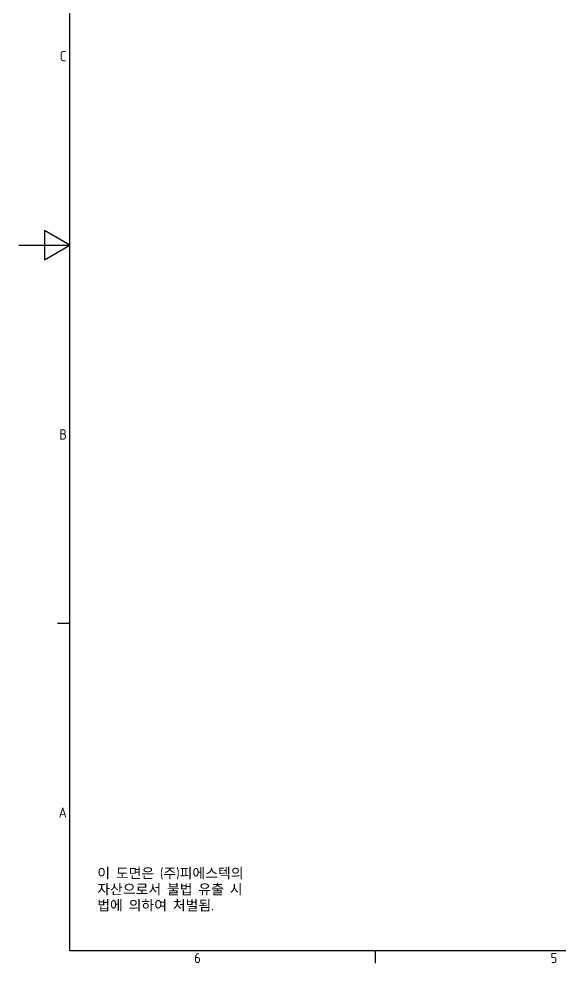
# Model space of a CAD drawing. Header units: millimetres. Extents: x 0 to 2100, y 0 to 1485.
# Drawn here: x 0 to 531, y 38 to 965 of the extents above; entities that cross this region are included whole.
import ezdxf

# ---------------------------------------------------------------- set-up
doc = ezdxf.new("R2010")
doc.units = ezdxf.units.MM
doc.header["$LTSCALE"] = 5
doc.layers.get('0').update_dxf_attribs({"color": 3, "lineweight": 25})
doc.layers.add('경계(ISO)', color=7, linetype='Continuous', lineweight=25)
doc.layers.add('기호(ISO)', color=5, linetype='Continuous', lineweight=25)
doc.styles.add('문자 텍스트_PSTEK_POSCO', font='isocp.shx')

# ---------------------------------------------------------------- blocks, each defined once
blk = doc.blocks.new('경계 Default Border')
at = {"layer": '경계(ISO)'}
for p, q in [((10, 74.25000190734863), (7.599999904632568, 74.25000190734863)), ((70, 10), (70, 7.599999904632568))]:
    blk.add_line(p, q, dxfattribs=at)
at = {"layer": '경계(ISO)', "flags": 128}
for points in [[(10, 10), (10, 287.0000076293945), (410, 287.0000076293945), (410, 10), (10, 10)], [(0, 148.5000038146973), (10, 148.5000038146973), (5, 151.3867473602295), (5, 145.6132507324219), (10, 148.5000038146973)]]:
    blk.add_lwpolyline(points, dxfattribs=at)
at = {"layer": '경계(ISO)', "color": 2, "char_height": 2.000000029802322, "attachment_point": 7, "style": '문자 텍스트_PSTEK_POSCO'}
for s, insert in [('C', (8.029692978474793, 184.6059296629392)), ('B', (7.918846742126641, 110.3559296629392)), ('A', (7.809600509898342, 36.12023240455892)), ('6', (34.42969299337596, 7.580929648038)), ('5', (104.429692993376, 7.580929648038))]:
    blk.add_mtext(s, dxfattribs=dict(at, insert=insert))

msp = doc.modelspace()

# ---------------------------------------------------------------- block references
at = {"xscale": 5, "yscale": 5, "zscale": 5}
msp.add_blockref('경계 Default Border', (0, 0), dxfattribs=at)

# ---------------------------------------------------------------- texts
at = {"layer": '기호(ISO)', "color": 7, "insert": (76.97312702442191, 131.1413621996215), "char_height": 10.00000014901161, "width": 256.2006913027125, "attachment_point": 1, "line_spacing_factor": 0.9442214369773865, "style": '문자 텍스트_PSTEK_POSCO'}
msp.add_mtext('{이 도면은 (주)피에스텍의\\P자산으로서 불법 유출 시 \\P법에 의하여 처벌됨.}', dxfattribs=at)

doc.saveas('drawing.dxf')
